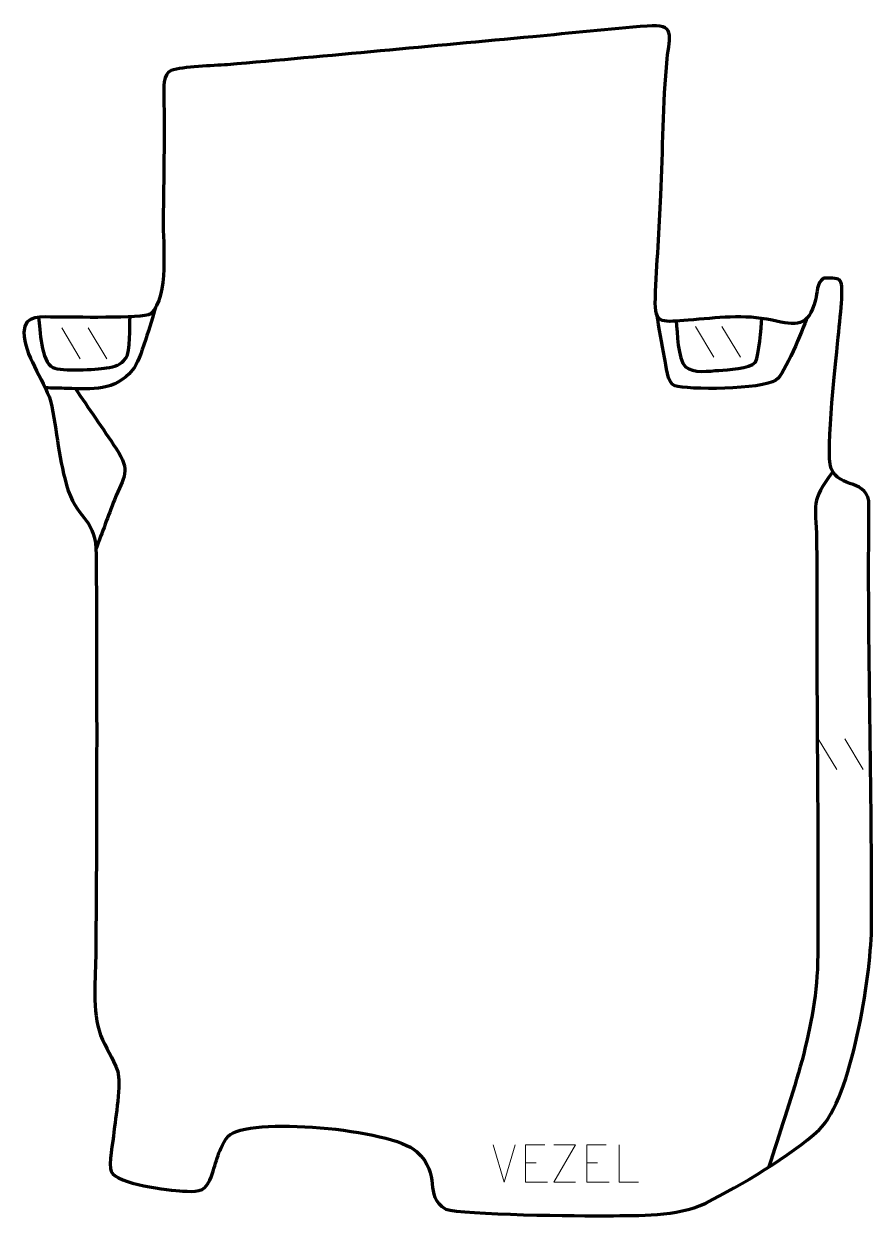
# Model space of a CAD drawing. Header units: millimetres. Extents: x -669 to -102, y 220 to 1018.
import ezdxf

# ---------------------------------------------------------------- set-up
doc = ezdxf.new("R2010")
doc.units = ezdxf.units.MM
doc.header["$MEASUREMENT"] = 0
doc.layers.add('layer 2', color=7, linetype='Continuous')
doc.layers.add('layer 3', color=7, linetype='Continuous')

msp = doc.modelspace()

# ---------------------------------------------------------------- linework, layer by layer
at = {"layer": 'layer 2', "color": 140, "lineweight": 158}
for points, knots in [([(-659.4466, 821.4842), (-658.5312, 813.2547), (-658.0831, 791.9461), (-649.9445, 787.9299), (-649.9445, 787.9299), (-643.9929, 784.993), (-621.3461, 786.6454), (-613.9918, 787.6361), (-613.9918, 787.6361), (-608.4313, 788.3852), (-604.6487, 789.6299), (-601.0598, 794.0862), (-601.0598, 794.0862), (-598.2416, 799.0666), (-598.549, 814.9553), (-598.3204, 821.8712)], [0, 0, 0, 0, 0.2, 0.2, 0.2, 0.2, 0.4, 0.4, 0.4, 0.4, 0.6, 0.6, 0.6, 0.6, 1, 1, 1, 1]), ([(-581.3269, 828.0122), (-584.4485, 818.0696), (-590.9359, 793.4714), (-596.731, 786.2803), (-596.731, 786.2803), (-608.2146, 772.0304), (-623.86, 773.4832), (-640.292, 773.9192), (-640.292, 773.9192), (-645.2029, 774.0402), (-650.1094, 774.2261), (-655.0212, 774.32)], [0, 0, 0, 0, 0.25, 0.25, 0.25, 0.25, 0.5, 0.5, 0.5, 0.5, 1, 1, 1, 1]), ([(-145.5848, 821.3165), (-149.059, 812.8464), (-160.5172, 783.7546), (-166.5952, 779.5486), (-166.5952, 779.5486), (-176.1108, 772.9637), (-225.7125, 772.8633), (-234.2155, 775.7749), (-234.2155, 775.7749), (-239.3743, 777.5414), (-240.0351, 789.3991), (-240.9859, 794.5409), (-240.9859, 794.5409), (-242.7831, 804.2597), (-244.5729, 813.9524), (-246.2906, 823.6869)], [0, 0, 0, 0, 0.2, 0.2, 0.2, 0.2, 0.4, 0.4, 0.4, 0.4, 0.6, 0.6, 0.6, 0.6, 1, 1, 1, 1]), ([(-233.2363, 819.0126), (-232.5046, 811.3248), (-232.35, 793.7321), (-226.93, 788.3987), (-226.93, 788.3987), (-222.3011, 783.8436), (-211.0555, 785.6413), (-204.7019, 786.0316), (-204.7019, 786.0316), (-199.0796, 786.3769), (-183.904, 786.9706), (-180.2856, 791.5869), (-180.2856, 791.5869), (-177.8157, 796.2053), (-176.5106, 814.5908), (-176.0048, 820.7389)], [0, 0, 0, 0, 0.2, 0.2, 0.2, 0.2, 0.4, 0.4, 0.4, 0.4, 0.6, 0.6, 0.6, 0.6, 1, 1, 1, 1]), ([(-635.0655, 774.0673), (-625.9612, 760.6135), (-616.616, 747.3164), (-607.6498, 733.7737), (-607.6498, 733.7737), (-597.4296, 718.2973), (-602.3541, 715.4723), (-608.7472, 699.4708), (-608.7472, 699.4708), (-612.9769, 688.6217), (-616.9878, 677.679), (-621.1101, 666.7876)], [0, 0, 0, 0, 0.25, 0.25, 0.25, 0.25, 0.5, 0.5, 0.5, 0.5, 1, 1, 1, 1]), ([(-128.5345, 718.1632), (-143.6862, 697.9005), (-139.9112, 697.3639), (-139.4426, 672.836), (-139.4426, 672.836), (-138.9672, 647.9538), (-139.3184, 622.962), (-139.2739, 598.0657), (-139.2739, 598.0657), (-139.0934, 528.7958), (-138.0014, 459.2243), (-138.7377, 389.9923), (-138.7377, 389.9923), (-139.9097, 343.1402), (-157.5778, 298.0122), (-171.2713, 253.714)], [0, 0, 0, 0, 0.2, 0.2, 0.2, 0.2, 0.4, 0.4, 0.4, 0.4, 0.6, 0.6, 0.6, 0.6, 1, 1, 1, 1])]:
    msp.add_open_spline(points, degree=3, knots=knots, dxfattribs=at)
at = {"layer": 'layer 2', "color": 250, "lineweight": 9}
for points in [[(-644.0394, 814.335), (-644.0394, 814.335), (-631.6751, 793.7907), (-631.6751, 793.7907)], [(-626.3095, 814.335), (-626.3095, 814.335), (-613.9452, 793.7907), (-613.9452, 793.7907)], [(-220.4043, 815.3446), (-220.4043, 815.3446), (-208.04, 794.8003), (-208.04, 794.8003)], [(-202.6744, 815.3446), (-202.6744, 815.3446), (-190.3101, 794.8003), (-190.3101, 794.8003)], [(-138.3445, 539.9178), (-138.3445, 539.9178), (-125.9802, 519.3735), (-125.9802, 519.3735)], [(-120.6146, 539.9178), (-120.6146, 539.9178), (-108.2503, 519.3735), (-108.2503, 519.3735)], [(-348.1998, 243.4986), (-348.1998, 243.4986), (-355.5216, 268.4522), (-355.5216, 268.4522)], [(-340.8779, 268.4522), (-340.8779, 268.4522), (-348.1997, 243.4986), (-348.1997, 243.4986)], [(-334.0444, 256.5799), (-334.0444, 256.5799), (-326.8763, 256.5799), (-326.8763, 256.5799)], [(-293.0444, 256.5799), (-293.0444, 256.5799), (-285.8763, 256.5799), (-285.8763, 256.5799)]]:
    msp.add_open_spline(points, degree=3, dxfattribs=at)
for points, knots in [([(-321.1705, 268.4596), (-321.1705, 268.4596), (-334.0444, 268.4596), (-334.0444, 268.4596), (-334.0444, 268.4596), (-334.0444, 268.4596), (-334.0444, 243.506), (-334.0444, 243.506), (-334.0444, 243.506), (-334.0444, 243.506), (-319.1786, 243.506), (-319.1786, 243.506)], [0, 0, 0, 0, 0.25, 0.25, 0.25, 0.25, 0.5, 0.5, 0.5, 0.5, 1, 1, 1, 1]), ([(-300.5333, 243.4986), (-300.5333, 243.4986), (-315.1523, 243.4986), (-315.1523, 243.4986), (-315.1523, 243.4986), (-315.1523, 243.4986), (-300.509, 268.456), (-300.509, 268.456), (-300.509, 268.456), (-300.509, 268.456), (-315.1523, 268.456), (-315.1523, 268.456)], [0, 0, 0, 0, 0.25, 0.25, 0.25, 0.25, 0.5, 0.5, 0.5, 0.5, 1, 1, 1, 1]), ([(-280.1705, 268.4596), (-280.1705, 268.4596), (-293.0444, 268.4596), (-293.0444, 268.4596), (-293.0444, 268.4596), (-293.0444, 268.4596), (-293.0444, 243.506), (-293.0444, 243.506), (-293.0444, 243.506), (-293.0444, 243.506), (-278.1786, 243.506), (-278.1786, 243.506)], [0, 0, 0, 0, 0.25, 0.25, 0.25, 0.25, 0.5, 0.5, 0.5, 0.5, 1, 1, 1, 1]), ([(-258.4297, 243.4985), (-258.4297, 243.4985), (-271.3788, 243.4985), (-271.3788, 243.4985), (-271.3788, 243.4985), (-271.3788, 243.4985), (-271.3788, 268.4521), (-271.3788, 268.4521)], [0, 0, 0, 0, 0.33333333, 0.33333333, 0.33333333, 0.33333333, 1, 1, 1, 1])]:
    msp.add_open_spline(points, degree=3, knots=knots, dxfattribs=at)
at = {"layer": 'layer 3', "color": 242, "lineweight": 158}
msp.add_open_spline([(-533.3848, 990.2755), (-465.3129, 996.1038), (-397.1004, 1002.7336), (-329.039, 1008.9712), (-329.039, 1008.9712), (-303.7426, 1011.2919), (-277.9366, 1014.1142), (-252.687, 1016.0623), (-252.687, 1016.0623), (-233.3594, 1017.5536), (-237.654, 1009.8218), (-239.3057, 994.0951), (-239.3057, 994.0951), (-242.1741, 964.33), (-242.1755, 933.1324), (-243.5002, 903.1008), (-243.5002, 903.1008), (-244.5486, 880.1922), (-246.2532, 857.2732), (-247.1675, 834.3772), (-247.1675, 834.3772), (-247.9361, 815.1306), (-241.3938, 818.7181), (-225.1715, 819.6395), (-225.1715, 819.6395), (-205.9932, 820.8858), (-188.1219, 823.757), (-169.1198, 819.4802), (-169.1198, 819.4802), (-152.6438, 815.8246), (-145.0801, 814.8335), (-140.1698, 833.1935), (-140.1698, 833.1935), (-139.0128, 837.5198), (-139.1566, 844.8906), (-135.0593, 847.2991), (-135.0593, 847.2991), (-133.5556, 848.1829), (-127.1723, 847.5037), (-124.9516, 846.9215), (-124.9516, 846.9215), (-120.7127, 845.81), (-122.8179, 830.8228), (-124.5794, 811.4829), (-124.5794, 811.4829), (-125.9528, 796.5286), (-133.7505, 731.2874), (-129.657, 720.4716), (-129.657, 720.4716), (-124.4695, 706.7657), (-104.1533, 713.6985), (-104.4026, 695.8754), (-104.4026, 695.8754), (-105.4689, 601.2812), (-102.2754, 506.7628), (-102.6271, 412.1976), (-102.6271, 412.1976), (-103.5592, 380.5814), (-115.4662, 300.45), (-137.7384, 278.4465), (-137.7384, 278.4465), (-156.7866, 261.1131), (-190.2509, 241.449), (-213.4471, 229.5757), (-213.4471, 229.5757), (-233.799, 220.2128), (-257.1996, 221.4679), (-279.2457, 221.1159), (-279.2457, 221.1159), (-295.7838, 220.9098), (-376.212, 221.8024), (-387.2015, 225.5546), (-387.2015, 225.5546), (-403.1455, 235.2947), (-389.2084, 247.9126), (-406.8634, 264.1196), (-406.8634, 264.1196), (-423.2938, 279.2023), (-520.0238, 287.8158), (-532.8372, 274.2996), (-532.8372, 274.2996), (-540.7265, 263.0862), (-540.2771, 256.3656), (-545.0561, 244.9282), (-545.0561, 244.9282), (-548.6402, 236.3507), (-554.9754, 237.232), (-563.2212, 237.6652), (-563.2212, 237.6652), (-572.4378, 238.2266), (-607.2619, 242.1077), (-611.0048, 250.726), (-611.0048, 250.726), (-612.8237, 254.9145), (-609.7489, 271.1801), (-609.1326, 276.8822), (-609.1326, 276.8822), (-608.1598, 285.5061), (-604.2311, 310.4972), (-606.5687, 317.4558), (-606.5687, 317.4558), (-610.0148, 327.2697), (-614.4912, 333.2038), (-618.0767, 341.907), (-618.0767, 341.907), (-623.8767, 356.9954), (-621.405, 380.852), (-621.2503, 397.4167), (-621.2503, 397.4167), (-620.4858, 485.7942), (-620.5277, 574.4164), (-620.9759, 662.7994), (-620.9759, 662.7994), (-621.097, 686.6758), (-632.2242, 685.5666), (-639.6253, 705.5347), (-639.6253, 705.5347), (-646.0846, 725.6958), (-646.9926, 745.4167), (-651.513, 765.6166), (-651.513, 765.6166), (-656.3514, 780.7861), (-669.3293, 796.2342), (-669.2999, 811.5457), (-669.2999, 811.5457), (-669.2767, 823.5761), (-657.0701, 821.4979), (-647.9991, 821.6309), (-647.9991, 821.6309), (-637.8079, 821.7021), (-590.2249, 820.4025), (-584.4977, 823.8018), (-584.4977, 823.8018), (-572.238, 835.9867), (-576.3784, 870.0768), (-576.1928, 886.7345), (-576.1928, 886.7345), (-575.8842, 914.433), (-575.2137, 941.7359), (-575.7613, 969.4683), (-575.7613, 969.4683), (-575.8527, 974.095), (-576.4295, 984.4584), (-570.9493, 986.3165), (-570.9493, 986.3165), (-562.8422, 989.0653), (-542.897, 989.5258), (-533.3848, 990.2755)], degree=3, knots=[0, 0, 0, 0, 0.02631579, 0.02631579, 0.02631579, 0.02631579, 0.05263158, 0.05263158, 0.05263158, 0.05263158, 0.07894737, 0.07894737, 0.07894737, 0.07894737, 0.10526316, 0.10526316, 0.10526316, 0.10526316, 0.13157895, 0.13157895, 0.13157895, 0.13157895, 0.15789474, 0.15789474, 0.15789474, 0.15789474, 0.18421053, 0.18421053, 0.18421053, 0.18421053, 0.21052632, 0.21052632, 0.21052632, 0.21052632, 0.23684211, 0.23684211, 0.23684211, 0.23684211, 0.26315789, 0.26315789, 0.26315789, 0.26315789, 0.28947368, 0.28947368, 0.28947368, 0.28947368, 0.31578947, 0.31578947, 0.31578947, 0.31578947, 0.34210526, 0.34210526, 0.34210526, 0.34210526, 0.36842105, 0.36842105, 0.36842105, 0.36842105, 0.39473684, 0.39473684, 0.39473684, 0.39473684, 0.42105263, 0.42105263, 0.42105263, 0.42105263, 0.44736842, 0.44736842, 0.44736842, 0.44736842, 0.47368421, 0.47368421, 0.47368421, 0.47368421, 0.5, 0.5, 0.5, 0.5, 0.52631579, 0.52631579, 0.52631579, 0.52631579, 0.55263158, 0.55263158, 0.55263158, 0.55263158, 0.57894737, 0.57894737, 0.57894737, 0.57894737, 0.60526316, 0.60526316, 0.60526316, 0.60526316, 0.63157895, 0.63157895, 0.63157895, 0.63157895, 0.65789474, 0.65789474, 0.65789474, 0.65789474, 0.68421053, 0.68421053, 0.68421053, 0.68421053, 0.71052632, 0.71052632, 0.71052632, 0.71052632, 0.73684211, 0.73684211, 0.73684211, 0.73684211, 0.76315789, 0.76315789, 0.76315789, 0.76315789, 0.78947368, 0.78947368, 0.78947368, 0.78947368, 0.81578947, 0.81578947, 0.81578947, 0.81578947, 0.84210526, 0.84210526, 0.84210526, 0.84210526, 0.86842105, 0.86842105, 0.86842105, 0.86842105, 0.89473684, 0.89473684, 0.89473684, 0.89473684, 0.92105263, 0.92105263, 0.92105263, 0.92105263, 0.94736842, 0.94736842, 0.94736842, 0.94736842, 1, 1, 1, 1], dxfattribs=at)

doc.saveas('drawing.dxf')
